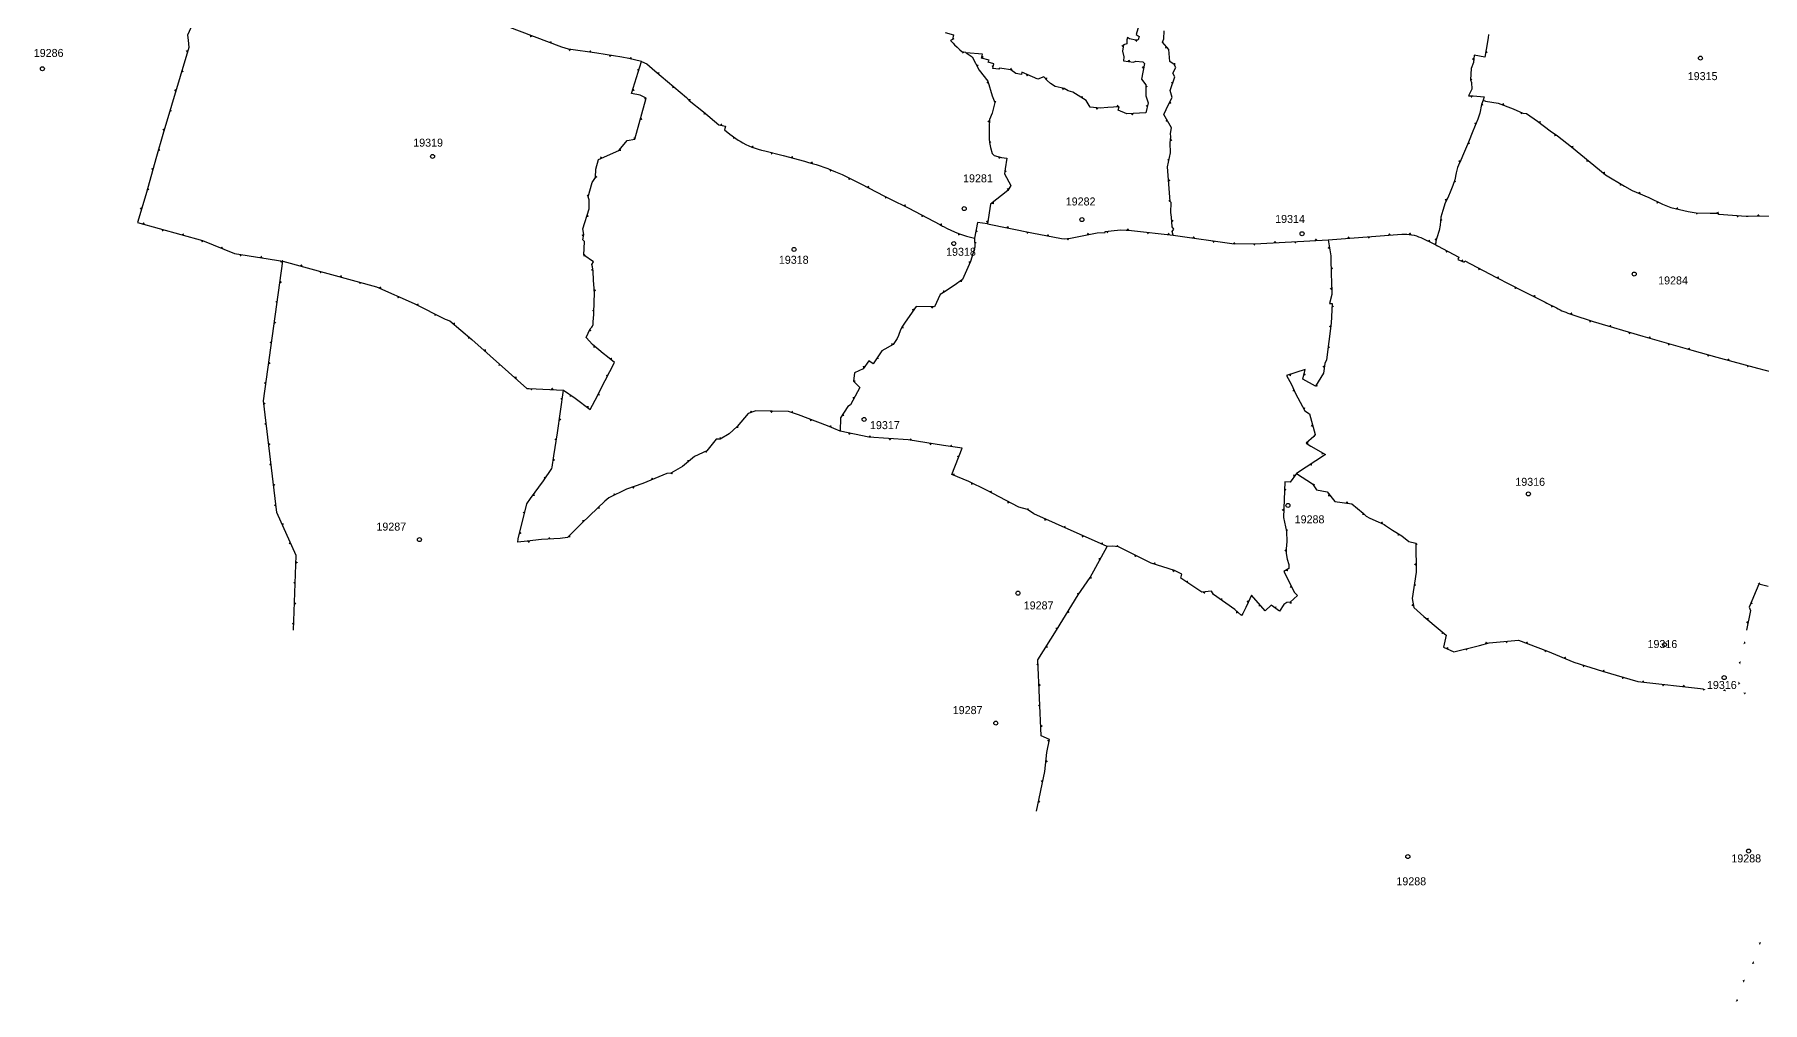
# Model space of a CAD drawing. Extents: x 176563 to 180221, y 250851 to 253450.
# Drawn here: x 176664 to 178824, y 250985 to 252195 of the extents above; entities that cross this region are included whole.
import ezdxf
from ezdxf.enums import TextEntityAlignment as Align

# ---------------------------------------------------------------- set-up
doc = ezdxf.new("R2010")
doc.units = 0
for name, color, linetype in [('1601', 240, 'Continuous'), ('1601_PLT', 240, 'Continuous'), ('A_POINTS', 252, 'Continuous')]:
    doc.layers.add(name, color=color, linetype=linetype)
doc.styles.add('HEBTXT', font='hebtxt.shx')

# ---------------------------------------------------------------- blocks, each defined once
blk = doc.blocks.new('1601')
at = {"layer": 'A_POINTS'}
blk.add_circle((0, 0), 0.25, dxfattribs=at)
at = {"style": 'HEBTXT'}
blk.add_attdef('LOT_NUM', text='', height=4, dxfattribs=at).set_placement((0, 1), align=Align.CENTER)
blk = doc.blocks.new('1601_PLT')
at = {"layer": '1601_PLT'}
blk.add_solid([(-1.6, 0.1), (1.8, 0.1), (0.1, 2.1)], dxfattribs=at)

msp = doc.modelspace()

# ---------------------------------------------------------------- linework, layer by layer
at = {"layer": '1601'}
for points in [[(176868.9, 252223.4), (176855.6, 252193.8), (176856.1, 252187.7), (176857.2, 252178.5), (176824.6, 252069.7), (176816.8, 252042.3), (176803.4, 251994.1), (176792.9, 251959.6), (176874.3, 251936.9), (176914.3, 251920.7), (176974.6, 251911.3), (177091.7, 251879.3), (177138.5, 251858.3), (177177.4, 251838.9), (177183.2, 251836.5), (177210.8, 251813.5), (177256.7, 251772.7), (177279.3, 251752.1), (177282.4, 251752.1), (177325.3, 251750.1), (177339.7, 251739.9), (177358.5, 251726), (177367.6, 251742.9), (177371.5, 251750.7), (177389.2, 251784.5), (177380.4, 251791.7), (177374.8, 251796), (177361.4, 251807.2), (177353.7, 251815.7), (177358.7, 251826.8), (177360.8, 251828.9), (177361.7, 251829.9), (177362.2, 251832), (177362.3, 251835.4), (177363.3, 251844.6), (177363.5, 251861.8), (177364, 251869.6), (177363.5, 251877.1), (177362.7, 251887.4), (177362.3, 251898.9), (177361.5, 251904.1), (177360.9, 251907.2), (177362.8, 251910.3), (177350.5, 251918.7), (177351.6, 251935.8), (177349.3, 251938.1), (177350.5, 251944.8), (177349.5, 251951.8), (177357.3, 251976.6), (177357.5, 251988), (177356.3, 251991.9), (177361.1, 252009.7), (177365.2, 252015.9), (177365.7, 252026.4), (177369, 252038.2), (177394.5, 252049.6), (177400.9, 252057.7), (177404.7, 252062.3), (177414.6, 252063.9), (177428.7, 252115), (177421.1, 252118.8), (177410.3, 252120.8), (177422.9, 252160.8), (177407.1, 252164.8), (177398.3, 252166.3), (177366.9, 252171.4), (177331.6, 252176.4), (177323, 252178.8), (177254.7, 252204.7)], [(178044.2, 252206), (178041, 252194.5), (178044.6, 252192.1), (178043.5, 252187.8), (178040.4, 252187.7), (178032.6, 252189.4), (178030, 252190.8), (178029.4, 252187.9), (178029.1, 252182.9), (178025.1, 252181.9), (178023.7, 252173.8), (178025.4, 252166.8), (178024.9, 252161.8), (178037.7, 252160.1), (178040.7, 252161.2), (178049.1, 252160.4), (178051.2, 252158.5), (178047.4, 252138.8), (178052.9, 252131.8), (178052.9, 252117.9), (178056.1, 252109.2), (178053.2, 252096.8), (178029.2, 252095.3), (178018.4, 252099.9), (178019.8, 252104.4), (178005.7, 252103.4), (177996.1, 252102.5), (177983.4, 252103.6), (177978.6, 252112.1), (177961.8, 252122.6), (177955.8, 252124.4), (177951.1, 252127.1), (177939.6, 252129.7), (177933.7, 252133.5), (177929.5, 252137), (177925.6, 252141.7), (177918.1, 252138.9), (177897.9, 252147.4), (177897.6, 252144.7), (177890.6, 252145.9), (177884.5, 252150.6), (177873.1, 252152.2), (177870, 252152.5), (177869.5, 252151.4), (177869.5, 252151.4), (177862, 252152.3), (177863.1, 252158), (177855.8, 252160.2), (177857.2, 252162.6), (177847.6, 252165.2), (177848.9, 252170.2), (177828.4, 252171.9)], [(177802.3, 252197.1), (177812.5, 252194.3), (177811.2, 252188.3), (177808.8, 252187), (177812.1, 252183.8), (177814, 252181.7), (177817.4, 252178.7), (177820.6, 252175.5), (177822.9, 252173.6), (177827.7, 252172.4), (177828.4, 252171.9), (177836.1, 252166.7), (177844.8, 252149.9), (177855.7, 252136.5), (177860.9, 252118), (177864.1, 252109.7), (177861, 252096.4), (177857.5, 252088.5), (177857.1, 252079.3), (177857.2, 252064.4), (177857.5, 252059.7), (177858.8, 252053.5), (177861, 252045.8), (177863.4, 252043.2), (177872.7, 252040.8), (177879.2, 252040.2), (177877.2, 252026.9), (177876.3, 252020.6), (177884.1, 252005.7), (177880.7, 251999.7), (177859, 251982.4), (177855.2, 251958.1), (177842.8, 251959.6), (177838.8, 251940.2)], [(177855.2, 251958.1), (177910.4, 251946.7), (177947.5, 251939.5), (177951.5, 251939.2), (177958.8, 251940), (177992.2, 251946.8), (178002.3, 251947.3), (178002.1, 251948.2), (178013.4, 251949.8), (178021.8, 251950.6), (178035.1, 251949.7), (178087.2, 251943.7), (178086.1, 251948.4), (178088.1, 251951.4), (178085.9, 251954.1), (178085, 251966.4), (178084.4, 251972.2), (178084.8, 251984.8), (178083.5, 251985.9), (178080.1, 252029.2), (178083.9, 252046.5), (178083.2, 252059), (178084.3, 252066.6), (178084, 252070.8), (178084.9, 252077.9), (178075.4, 252094.8), (178081.4, 252107), (178085.7, 252115.7), (178083.4, 252124.6), (178089.4, 252141.6), (178086.9, 252146.2), (178090.3, 252153.5), (178088.4, 252157), (178083.1, 252160.9), (178081.8, 252175.9), (178073.7, 252185.2), (178075.6, 252189.2), (178076.1, 252199.1)], [(178481.1, 252194.8), (178481, 252190.6), (178478.5, 252175.8), (178476.6, 252166.4), (178463.1, 252168.9), (178462.4, 252159.6), (178459.6, 252152.3), (178458.6, 252137.9), (178459.9, 252134.8), (178460.3, 252126.1), (178456.4, 252117.9), (178462, 252117.9), (178475.7, 252116.9), (178474.4, 252112.4), (178472.5, 252107.2), (178470.3, 252096.2), (178468, 252088.7), (178461.6, 252073.9), (178456.1, 252060), (178449.9, 252045.4), (178446.5, 252037.7), (178443.8, 252031.4), (178442.6, 252028.4), (178440.8, 252021.6), (178439, 252012.9), (178436.5, 252005.7), (178434.1, 251999.5), (178430.2, 251990.5), (178427.1, 251984.1), (178424, 251974.5), (178421.8, 251966.2), (178420.7, 251956.2), (178419.6, 251949.7), (178416.6, 251940.3), (178415.6, 251936.2), (178415.4, 251934.2), (178414.1, 251932.3)], [(178474.4, 252112.4), (178477.5, 252111.1), (178493.2, 252109), (178511.9, 252101.9), (178524.1, 252096.4), (178528.7, 252096), (178542.3, 252086.2), (178558.3, 252074.2), (178567.5, 252067.8), (178584.9, 252054), (178619.9, 252025.4), (178627.5, 252019.3), (178651.1, 252005.1), (178660.8, 251999.8), (178681.4, 251990.9), (178698.6, 251982.6), (178709, 251978.2), (178730.7, 251973.2), (178740.7, 251971.8), (178758.4, 251971.1), (178767.3, 251971.1), (178769, 251970.1), (178803.2, 251967.5), (178805.9, 251967.6), (178861.4, 251968)], [(178087.2, 251943.7), (178163.5, 251932.8), (178196.8, 251933.3), (178280.7, 251938.1), (178284.3, 251918.1), (178284.8, 251891.6), (178284.9, 251888.2), (178285.4, 251869.8), (178282.4, 251858.5), (178285.8, 251858.4), (178284.7, 251833.8), (178278.9, 251788), (178276.6, 251783.4), (178275.2, 251771.4), (178265.1, 251755.1), (178249.2, 251763.8), (178252, 251775.7), (178228.8, 251768.2), (178235.1, 251757.1), (178240.2, 251746), (178251.5, 251724.1), (178257.5, 251720.6), (178264.5, 251694.6), (178262.8, 251691.9), (178253.4, 251683.7), (178259.2, 251680.1), (178277.5, 251669.7), (178241.2, 251646), (178233.2, 251634.8), (178226.7, 251635.2), (178224.9, 251590.9), (178228.7, 251573.5), (178229.2, 251560.8), (178228.5, 251551.6), (178228.5, 251545.6), (178229.7, 251538.6), (178231.6, 251532.1), (178231.6, 251527), (178225.4, 251523.4), (178238.7, 251497.1), (178242.4, 251493.1), (178233.5, 251484.9), (178229.4, 251484.6), (178225.6, 251482), (178220.1, 251473.7), (178209.7, 251481.1), (178202.2, 251474.1), (178184.9, 251493.5), (178180.8, 251484.7), (178177.8, 251478.1), (178174.4, 251470.9), (178172.4, 251468.4), (178164.3, 251475.7), (178137.6, 251494.7), (178135.1, 251498.9), (178123.1, 251497.3), (178096.6, 251514.8), (178098.1, 251519.8), (178089, 251524.4), (178059.8, 251533.8), (178018.9, 251554), (178011.3, 251554.9), (178004.5, 251554.6)], [(176987.9, 251450), (176991.2, 251543.1), (176966.9, 251597.1), (176950.3, 251736.7), (176974.6, 251911.3)], [(177800, 251872.2), (177795.8, 251869.4), (177789.1, 251854.2), (177765.9, 251854.4), (177752.2, 251834.8), (177748.8, 251829.8), (177746.4, 251825.5), (177743.8, 251818.5), (177742.2, 251814.7), (177737.1, 251807.1), (177723.2, 251799.3), (177712.1, 251783), (177706.7, 251786.8), (177699.6, 251776.5), (177689, 251771.6), (177687.5, 251761.3), (177695.6, 251753.2), (177684, 251731.5), (177680.4, 251729.4), (177671.4, 251715.3), (177670.9, 251698.7)], [(177800, 251681), (177755.9, 251688), (177707, 251691.3), (177670.9, 251698.7), (177655.2, 251705.6), (177619.1, 251719.1), (177606.4, 251723.3), (177565.5, 251724.2), (177556.2, 251720.9), (177542.2, 251704.5), (177532.3, 251695.2), (177521.1, 251688.7), (177515.9, 251688.8), (177504.3, 251674.3), (177488.9, 251667.2), (177473.9, 251654.4), (177459.5, 251646.4), (177454.6, 251646), (177424.5, 251633.4), (177404.2, 251626.1), (177381.8, 251615.2), (177376.8, 251611.1), (177348.8, 251584.3), (177330.4, 251566), (177321, 251564.7), (177297.6, 251563.1), (177279.8, 251561.1), (177268.3, 251560.1), (177268.6, 251564.2), (177279.6, 251607.7), (177284.1, 251614.5), (177300.3, 251636.6), (177310.6, 251652), (177311.3, 251653.8), (177313, 251668.1), (177317.8, 251696.7), (177325.3, 251750.1)], [(177941.2, 251450), (177968.5, 251494.2), (177983.4, 251515.6), (178004.5, 251554.6), (177940.1, 251583.1), (177913, 251595.3), (177905, 251600.6), (177894.4, 251603.6), (177853.8, 251625), (177832, 251635.7), (177810.7, 251644.5), (177823.4, 251677.3), (177800, 251681)], [(178241.2, 251646), (178261.3, 251632.7), (178266.1, 251625.5), (178279.4, 251622.7), (178289.2, 251610.9), (178310.3, 251607.9), (178324.4, 251596.4), (178328.3, 251592.3), (178333, 251590), (178343.5, 251585.4), (178351, 251582.2), (178352.7, 251581), (178361.1, 251575.1), (178373.1, 251567.7), (178381.5, 251560.8), (178390.3, 251558.9), (178390.8, 251522.6), (178385.9, 251489.6), (178387.7, 251478.2), (178400.5, 251467.2), (178420.8, 251450)], [(178830.9, 251504.6), (178819.1, 251507.3), (178806.9, 251478.5), (178808.5, 251474.6), (178803.5, 251450)], [(177916.3, 251223.6), (177926.6, 251273.4), (177929.3, 251296.9), (177932.5, 251313.2), (177922.2, 251317.7), (177918.2, 251412.9), (177941.2, 251450)], [(178420.8, 251450), (178428.4, 251443.5), (178424.9, 251428.9), (178437.8, 251422.7), (178469.8, 251430.9), (178482.1, 251434.2), (178518.7, 251437.3), (178555, 251423.8), (178587.8, 251409.8), (178623.6, 251398.6), (178667.8, 251385.6), (178750, 251376.6)]]:
    msp.add_lwpolyline(points, dxfattribs=at)
for points in [[(177422.9, 252160.8), (177429.6, 252157.8), (177439.3, 252149.3), (177478.8, 252115.9), (177482.2, 252112.3), (177500.2, 252097.9), (177519.4, 252081.6), (177527.6, 252080.1), (177526.6, 252075.6), (177533.3, 252070.1), (177543.6, 252062.7), (177545.9, 252061.1, 0.090557), (177576.8, 252049.2), (177599.7, 252043.4), (177626.3, 252036.1, -0.040104), (177665.1, 252023.1), (177673.5, 252019.5), (177696.8, 252008), (177726.5, 251992.6), (177733, 251989.4), (177756.9, 251977.5), (177795.7, 251957.1, 0.00939), (177800, 251954.6)], [(177800, 251954.6, 0.079127), (177838.8, 251940.2), (177839.2, 251928.7), (177834.1, 251911), (177823.9, 251888.4), (177813.3, 251881), (177800, 251872.2)], [(178280.7, 251938.1), (178373.1, 251945, -0.127815), (178396.7, 251940.7), (178415.5, 251931.6), (178417.3, 251930.6), (178444.1, 251916.1), (178442.7, 251913.2), (178451, 251910.1), (178451.5, 251911.7), (178490.3, 251891.3), (178508.4, 251882.1), (178523.6, 251874.2), (178551.9, 251860.2), (178554.3, 251858.9), (178566, 251852.8, 0.04698), (178585.3, 251844.7), (178611.9, 251835.7), (178674, 251817.5), (178735.4, 251799.8), (178766.5, 251791.1), (178817.4, 251777.7), (178836.4, 251772.6)]]:
    msp.add_lwpolyline(points, format="xyb", dxfattribs=at)

# ---------------------------------------------------------------- block references
ref = msp.add_blockref('1601', (176674.1, 252151.8, 3), dxfattribs=dict(at, xscale=10, yscale=10, zscale=10))
ref.add_attrib('LOT_NUM', '19286', dxfattribs={"layer": '0', "height": 10, "style": 'HEBTXT'}).set_placement((176681.9, 252166.6, 3), align=Align.CENTER)
ref = msp.add_blockref('1601', (178746.1, 252165.1), dxfattribs=dict(at, xscale=10, yscale=10, zscale=10))
ref.add_attrib('LOT_NUM', '19315', dxfattribs={"layer": '0', "height": 10, "style": 'HEBTXT'}).set_placement((178748.8, 252137.6), align=Align.CENTER)
ref = msp.add_blockref('1601', (177161.6, 252042.2), dxfattribs=dict(at, xscale=10, yscale=10, zscale=10))
ref.add_attrib('LOT_NUM', '19319', dxfattribs={"layer": '0', "height": 10, "style": 'HEBTXT'}).set_placement((177156.1, 252054.4), align=Align.CENTER)
ref = msp.add_blockref('1601', (177826, 251977), dxfattribs=dict(at, xscale=10, yscale=10, zscale=10))
ref.add_attrib('LOT_NUM', '19281', dxfattribs={"layer": '0', "height": 10, "style": 'HEBTXT'}).set_placement((177843.2, 252009.8), align=Align.CENTER)
ref = msp.add_blockref('1601', (177973.1, 251963.2), dxfattribs=dict(at, xscale=10, yscale=10, zscale=10))
ref.add_attrib('LOT_NUM', '19282', dxfattribs={"layer": '0', "height": 10, "style": 'HEBTXT'}).set_placement((177971.5, 251980.9), align=Align.CENTER)
ref = msp.add_blockref('1601', (178248.2, 251945.6), dxfattribs=dict(at, xscale=10, yscale=10, zscale=10))
ref.add_attrib('LOT_NUM', '19314', dxfattribs={"layer": '0', "height": 10, "style": 'HEBTXT'}).set_placement((178233.2, 251959), align=Align.CENTER)
ref = msp.add_blockref('1601', (177613.4, 251925.9), dxfattribs=dict(at, xscale=10, yscale=10, zscale=10))
ref.add_attrib('LOT_NUM', '19318', dxfattribs={"layer": '0', "height": 10, "style": 'HEBTXT'}).set_placement((177613, 251908), align=Align.CENTER)
ref = msp.add_blockref('1601', (177813, 251933.3), dxfattribs=dict(at, xscale=10, yscale=10, zscale=10))
ref.add_attrib('LOT_NUM', '19318', dxfattribs={"layer": '0', "height": 10, "style": 'HEBTXT'}).set_placement((177822, 251918), align=Align.CENTER)
ref = msp.add_blockref('1601', (178663.3, 251895.2), dxfattribs=dict(at, xscale=10, yscale=10, zscale=10))
ref.add_attrib('LOT_NUM', '19284', dxfattribs={"layer": '0', "height": 10, "style": 'HEBTXT'}).set_placement((178711.8, 251882.2), align=Align.CENTER)
ref = msp.add_blockref('1601', (177701, 251713.4), dxfattribs=dict(at, xscale=10, yscale=10, zscale=10))
ref.add_attrib('LOT_NUM', '19317', dxfattribs={"layer": '0', "height": 10, "style": 'HEBTXT'}).set_placement((177726.9, 251701.3), align=Align.CENTER)
ref = msp.add_blockref('1601', (178531, 251620.3), dxfattribs=dict(at, xscale=10, yscale=10, zscale=10))
ref.add_attrib('LOT_NUM', '19316', dxfattribs={"layer": '0', "height": 10, "style": 'HEBTXT'}).set_placement((178533.3, 251630.4), align=Align.CENTER)
ref = msp.add_blockref('1601', (178230.6, 251605.9), dxfattribs=dict(at, xscale=10, yscale=10, zscale=10))
ref.add_attrib('LOT_NUM', '19288', dxfattribs={"layer": '0', "height": 10, "style": 'HEBTXT'}).set_placement((178257.6, 251583.5), align=Align.CENTER)
ref = msp.add_blockref('1601', (177145.3, 251563.1), dxfattribs=dict(at, xscale=10, yscale=10, zscale=10))
ref.add_attrib('LOT_NUM', '19287', dxfattribs={"layer": '0', "height": 10, "style": 'HEBTXT'}).set_placement((177110.1, 251574.4), align=Align.CENTER)
ref = msp.add_blockref('1601', (177893.2, 251496.2), dxfattribs=dict(at, xscale=10, yscale=10, zscale=10))
ref.add_attrib('LOT_NUM', '19287', dxfattribs={"layer": '0', "height": 10, "style": 'HEBTXT'}).set_placement((177919, 251475.9), align=Align.CENTER)
ref = msp.add_blockref('1601', (178701.2, 251431.7), dxfattribs=dict(at, xscale=10, yscale=10, zscale=10))
ref.add_attrib('LOT_NUM', '19316', dxfattribs={"layer": '0', "height": 10, "style": 'HEBTXT'}).set_placement((178698.5, 251427.6), align=Align.CENTER)
ref = msp.add_blockref('1601', (178775.7, 251390.6), dxfattribs=dict(at, xscale=10, yscale=10, zscale=10))
ref.add_attrib('LOT_NUM', '19316', dxfattribs={"layer": '0', "height": 10, "style": 'HEBTXT'}).set_placement((178772.8, 251376.4), align=Align.CENTER)
ref = msp.add_blockref('1601', (177865.5, 251333.7), dxfattribs=dict(at, xscale=10, yscale=10, zscale=10))
ref.add_attrib('LOT_NUM', '19287', dxfattribs={"layer": '0', "height": 10, "style": 'HEBTXT'}).set_placement((177830.3, 251345), align=Align.CENTER)
ref = msp.add_blockref('1601', (178380.4, 251166.9), dxfattribs=dict(at, xscale=10, yscale=10, zscale=10))
ref.add_attrib('LOT_NUM', '19288', dxfattribs={"layer": '0', "height": 10, "style": 'HEBTXT'}).set_placement((178384.7, 251131), align=Align.CENTER)
ref = msp.add_blockref('1601', (178806.2, 251173.8), dxfattribs=dict(at, xscale=10, yscale=10, zscale=10))
ref.add_attrib('LOT_NUM', '19288', dxfattribs={"layer": '0', "height": 10, "style": 'HEBTXT'}).set_placement((178803.3, 251159.6), align=Align.CENTER)
at = {"layer": '1601_PLT'}
for p, xscale, yscale, zscale, rotation in [((177284.9, 252193.2), 1.2, 1.2, 1.2, 159.2467344836988), ((177308.9, 252184.1), 1.2, 1.2, 1.2, 339.2467344836987), ((177811.5, 252189.6), 1.2, 1.2, 1.2, 257.8151378119721), ((178024.8, 252180.1), 1.2, 1.2, 1.2, 79.93872454808715), ((178041.2, 252187.7), 1.2, 1.2, 1.2, 181.8976099742418), ((178079, 252179.1), 1.2, 1.2, 1.2, 131.1435999303453), ((176855.6, 252173.4), 1.2, 1.2, 1.2, 73.32571140885018), ((177333.2, 252176.2), 1.2, 1.2, 1.2, 171.8973143924697), ((177358.5, 252172.6), 1.2, 1.2, 1.2, 351.8973143924698), ((177383.8, 252168.7), 1.2, 1.2, 1.2, 170.7721854234499), ((177409, 252164.3), 1.2, 1.2, 1.2, 345.8806585413308), ((177824.9, 252173.1), 1.2, 1.2, 1.2, 166.5827951617255), ((177841.8, 252155.6), 1.2, 1.2, 1.2, 297.199402806147), ((177848.1, 252167), 1.2, 1.2, 1.2, 254.9407547734687), ((177862.5, 252154.7), 1.2, 1.2, 1.2, 79.02494363350809), ((178031.8, 252160.9), 1.2, 1.2, 1.2, 352.6028240170256), ((178088.2, 252157.2), 1.2, 1.2, 1.2, 323.7475275228021), ((178462.7, 252163.7), 1.2, 1.2, 1.2, 86.12421469902691), ((178477.9, 252172.9), 1.2, 1.2, 1.2, 258.5397901187912), ((176848.3, 252148.9), 1.2, 1.2, 1.2, 253.3257114088502), ((177419.5, 252150.1), 1.2, 1.2, 1.2, 72.50252027584418), ((177443.4, 252145.8), 1.2, 1.2, 1.2, 319.8083352681857), ((177856.2, 252134.7), 1.2, 1.2, 1.2, 105.6486503581101), ((177884.3, 252150.6), 1.2, 1.2, 1.2, 352.0909924251708), ((177905.2, 252144.4), 1.2, 1.2, 1.2, 157.0849886403906), ((177927.9, 252139), 1.2, 1.2, 1.2, 309.5697182540527), ((178050.2, 252153.3), 1.2, 1.2, 1.2, 79.05047200402191), ((178086.7, 252133.9), 1.2, 1.2, 1.2, 70.79761723663573), ((178458.6, 252138.6), 1.2, 1.2, 1.2, 265.6754101041153), ((176840.9, 252124.4), 1.2, 1.2, 1.2, 73.32571140885018), ((177411.9, 252125.6), 1.2, 1.2, 1.2, 252.5025202758441), ((177428.4, 252113.9), 1.2, 1.2, 1.2, 74.58632510867753), ((177463, 252129.3), 1.2, 1.2, 1.2, 139.8083352681859), ((177482.2, 252112.4), 1.2, 1.2, 1.2, 313.9323566889213), ((177949.9, 252127.4), 1.2, 1.2, 1.2, 167.2444128326917), ((177972.6, 252115.9), 1.2, 1.2, 1.2, 327.9901982617267), ((178052.9, 252129.9), 1.2, 1.2, 1.2, 269.8847472825473), ((178460.1, 252117.9), 1.2, 1.2, 1.2, 180.3217017530489), ((176833.6, 252099.8), 1.2, 1.2, 1.2, 253.3257114088502), ((177502.1, 252096.3), 1.2, 1.2, 1.2, 139.547221571909), ((177863.9, 252110.3), 1.2, 1.2, 1.2, 291.2242595734762), ((177992.1, 252102.9), 1.2, 1.2, 1.2, 175.0837668353861), ((178017.6, 252104.3), 1.2, 1.2, 1.2, 4.239832498631504), ((178036.1, 252095.7), 1.2, 1.2, 1.2, 183.562831575975), ((178055.2, 252105), 1.2, 1.2, 1.2, 76.66271492471614), ((178082.8, 252109.8), 1.2, 1.2, 1.2, 243.4576157336107), ((178472.6, 252107.4), 1.2, 1.2, 1.2, 250.1674215407996), ((178499.2, 252106.7), 1.2, 1.2, 1.2, 339.2459135750704), ((178522.9, 252097), 1.2, 1.2, 1.2, 156.0280664100586), ((176826.3, 252075.3), 1.2, 1.2, 1.2, 73.32571140885018), ((177421.6, 252089.3), 1.2, 1.2, 1.2, 254.5863251086774), ((177522.2, 252081), 1.2, 1.2, 1.2, 349.9124049991283), ((177857.4, 252085.8), 1.2, 1.2, 1.2, 87.3309438520343), ((178079.8, 252087.1), 1.199999999999999, 1.199999999999999, 1.199999999999999, 119.2921016680708), ((178465.5, 252082.9), 1.2, 1.2, 1.2, 66.60058974160812), ((178544.6, 252084.5), 1.2, 1.2, 1.2, 323.3481042555111), ((178565.2, 252069.4), 1.2, 1.2, 1.2, 144.7488154377233), ((176819.2, 252050.7), 1.2, 1.2, 1.2, 254.0718304831265), ((177395.4, 252050.7), 1.2, 1.2, 1.2, 231.7584656190071), ((177414.8, 252064.6), 1.2, 1.2, 1.2, 74.58632510867753), ((177538.9, 252066.1), 1.2, 1.2, 1.2, 144.1741811731453), ((177561.2, 252053.6), 1.2, 1.2, 1.2, 339.0000931613333), ((177857.4, 252060.2), 1.2, 1.2, 1.2, 272.5900721904781), ((178083.8, 252062.9), 1.2, 1.2, 1.2, 261.47154243102), ((178455.8, 252059.2), 1.2, 1.2, 1.2, 246.8176493127541), ((178585.4, 252053.6), 1.2, 1.2, 1.2, 320.7329065426321), ((176812.3, 252026.1), 1.2, 1.2, 1.2, 74.529316443031), ((177372.4, 252039.8), 1.2, 1.2, 1.2, 24.05748679530606), ((177585.8, 252046.9), 1.200000000000001, 1.200000000000001, 1.200000000000001, 165.8500361005502), ((177610.6, 252040.4), 1.2, 1.2, 1.2, 344.5748361303039), ((177635.3, 252033.7), 1.200000000000001, 1.200000000000001, 1.200000000000001, 344.0455661866774), ((177870.3, 252041.4), 1.2, 1.2, 1.2, 165.4921131164836), ((178082, 252037.6), 1.2, 1.2, 1.2, 77.51646128454884), ((178445.7, 252035.7), 1.2, 1.2, 1.2, 66.75555059654268), ((178605.2, 252037.4), 1.2, 1.2, 1.2, 140.7329065426321), ((177365.3, 252016.8), 1.2, 1.2, 1.2, 267.2594423307484), ((177659.5, 252025.4), 1.2, 1.2, 1.2, 158.3062638613737), ((177682.9, 252014.9), 1.2, 1.2, 1.2, 153.7203204325059), ((177705.7, 252003.4), 1.2, 1.2, 1.2, 332.5679341492302), ((177876.8, 252023.8), 1.2, 1.2, 1.2, 262.1687581478676), ((178081.4, 252012.3), 1.2, 1.2, 1.2, 274.4280994239212), ((178438.4, 252011.3), 1.2, 1.2, 1.2, 250.8852199894231), ((178625.1, 252021.2), 1.2, 1.2, 1.2, 320.9836154007074), ((178646.8, 252007.7), 1.2, 1.2, 1.2, 149.0105403638173), ((176805.4, 252001.4), 1.2, 1.2, 1.2, 254.529316443031), ((177356.6, 251993.1), 1.2, 1.2, 1.2, 74.64808645469776), ((177728.5, 251991.7), 1.2, 1.2, 1.2, 153.6232521797576), ((177861.7, 251984.5), 1.2, 1.2, 1.2, 218.6598468666028), ((177881.3, 252000.8), 1.2, 1.2, 1.2, 59.93346758617712), ((178083.4, 251986.7), 1.2, 1.2, 1.2, 94.4280994239213), ((178428.7, 251987.6), 1.2, 1.2, 1.2, 64.1883638422654), ((178669.5, 251996), 1.2, 1.2, 1.2, 336.6019793304247), ((178692.8, 251985.4), 1.2, 1.2, 1.2, 154.2174741191456), ((176798.1, 251976.8), 1.2, 1.2, 1.2, 72.98565532817217), ((177354.7, 251968.1), 1.2, 1.2, 1.2, 252.5089227659938), ((177751.4, 251980.2), 1.2, 1.2, 1.2, 333.4186751058044), ((177774.1, 251968.4), 1.2, 1.2, 1.2, 152.3536023902868), ((177855.5, 251960.5), 1.2, 1.2, 1.2, 80.98422958336448), ((178085.3, 251961.8), 1.2, 1.2, 1.2, 274.3151396132621), ((178421.4, 251963.1), 1.2, 1.2, 1.2, 263.5774945624433), ((178716.7, 251976.4), 1.2, 1.2, 1.2, 346.9243856193927), ((178741.8, 251971.8), 1.2, 1.2, 1.2, 177.6983898467441), ((178767.4, 251971), 1.2, 1.2, 1.2, 331.5133536410767), ((178792.7, 251968.3), 1.2, 1.2, 1.2, 175.5737077471804), ((178818.2, 251967.7), 1.2, 1.2, 1.2, 0.38786127834141), ((176800.2, 251957.6), 1.2, 1.2, 1.2, 344.4086054459221), ((176824.9, 251950.7), 1.2, 1.2, 1.2, 164.408605445922), ((176849.5, 251943.8), 1.2, 1.2, 1.2, 344.4086054459221), ((177350.2, 251943.4), 1.2, 1.2, 1.2, 80.37224127812806), ((177796.7, 251956.5), 1.2, 1.2, 1.2, 328.9372922780361), ((177819.8, 251945.5), 1.2, 1.2, 1.2, 160.091669998136), ((177840.6, 251949), 1.2, 1.2, 1.2, 258.14110501629), ((177880.2, 251953), 1.2, 1.2, 1.2, 348.3186575814437), ((177905.3, 251947.8), 1.2, 1.2, 1.2, 168.3186575814437), ((177930.4, 251942.8), 1.2, 1.2, 1.2, 349.0428199542079), ((177980.8, 251944.5), 1.2, 1.2, 1.2, 11.63669794727008), ((178005, 251948.6), 1.2, 1.2, 1.2, 188.0822564195029), ((178030.4, 251950), 1.2, 1.2, 1.2, 355.8570598366804), ((178055.9, 251947.3), 1.2, 1.2, 1.2, 173.4635392307642), ((178081.3, 251944.4), 1.2, 1.2, 1.2, 353.4635392307642), ((178112.6, 251940.1), 1.2, 1.2, 1.2, 351.8281629072354), ((178306.3, 251940), 1.2, 1.2, 1.2, 4.283441149998072), ((178331.8, 251941.9), 1.2, 1.2, 1.2, 184.283441149998), ((178357.3, 251943.8), 1.2, 1.2, 1.2, 4.283441149998072), ((178382.9, 251944.7), 1.2, 1.2, 1.2, 352.5430259405064), ((178416.1, 251938.2), 1.2, 1.2, 1.2, 76.32407397408072), ((176874.2, 251937), 1.2, 1.2, 1.2, 164.408605445922), ((176897.9, 251927.3), 1.2, 1.2, 1.2, 337.8975580644409), ((176922.1, 251919.5), 1.2, 1.2, 1.2, 171.2141520309474), ((177350.5, 251918.9), 1.2, 1.2, 1.2, 266.2195575976944), ((177839, 251934.3), 1.2, 1.2, 1.2, 271.9529423683815), ((177955.7, 251939.6), 1.2, 1.2, 1.2, 185.7275544362243), ((178137.9, 251936.4), 1.2, 1.2, 1.2, 171.8281629072354), ((178163.3, 251932.8), 1.2, 1.2, 1.2, 351.8281629072354), ((178188.8, 251933.2), 1.2, 1.2, 1.2, 180.9638903851043), ((178214.4, 251934.3), 1.2, 1.2, 1.2, 3.24744756972412), ((178240, 251935.8), 1.2, 1.2, 1.2, 183.247447569724), ((178265.5, 251937.2), 1.2, 1.2, 1.2, 3.24744756972412), ((178282.6, 251927.9), 1.2, 1.2, 1.2, 100.2270187698126), ((178406.7, 251935.9), 1.2, 1.2, 1.2, 334.1553996541406), ((178429.4, 251924), 1.2, 1.2, 1.2, 151.6729346437233), ((176947.4, 251915.5), 1.199999999999999, 1.199999999999999, 1.199999999999999, 351.2141520309473), ((176972.7, 251911.6), 1.2, 1.2, 1.2, 171.2141520309474), ((176974.6, 251910.8), 1.2, 1.2, 1.2, 82.0620397558375), ((176997.4, 251905.1), 1.2, 1.2, 1.2, 344.7163394840946), ((177022.1, 251898.4), 1.2, 1.2, 1.2, 164.7163394840947), ((177362.1, 251900.4), 1.2, 1.2, 1.2, 98.05881075131519), ((177833.5, 251909.6), 1.2, 1.2, 1.2, 65.6414764875617), ((178284.6, 251902.4), 1.2, 1.2, 1.2, 271.0949810820346), ((178448.1, 251911.2), 1.2, 1.2, 1.2, 339.2983131081432), ((178469.9, 251902), 1.2, 1.2, 1.2, 152.2640071341584), ((176971, 251885.4), 1.199999999999999, 1.199999999999999, 1.199999999999999, 262.0620397558374), ((177046.8, 251891.6), 1.2, 1.2, 1.2, 344.7163394840946), ((177071.5, 251884.9), 1.2, 1.2, 1.2, 164.7163394840947), ((177096, 251877.4), 1.2, 1.2, 1.2, 335.7639823274177), ((177363.6, 251874.9), 1.2, 1.2, 1.2, 274.1904752616973), ((177800.8, 251872.7), 1.2, 1.2, 1.2, 33.3198242058864), ((177800.8, 251872.7), 1.2, 1.2, 1.2, 33.3198242058864), ((177822, 251887.1), 1.2, 1.2, 1.2, 215.1643493118525), ((178285.2, 251876.8), 1.2, 1.2, 1.2, 91.79009814800186), ((178492.6, 251890.2), 1.2, 1.2, 1.2, 333.0093370627088), ((178515.4, 251878.5), 1.2, 1.2, 1.2, 152.589766235422), ((176967.5, 251860.1), 1.2, 1.2, 1.2, 82.0620397558375), ((177119.3, 251866.9), 1.2, 1.2, 1.2, 155.7639823274178), ((177142.6, 251856.3), 1.2, 1.2, 1.2, 333.5838333727703), ((177786.1, 251854.3), 1.2, 1.2, 1.2, 179.4751224982553), ((178285.7, 251854.9), 1.2, 1.2, 1.2, 267.5076059337235), ((178538.2, 251867), 1.2, 1.2, 1.2, 333.5750163997843), ((178561.1, 251855.4), 1.2, 1.2, 1.2, 152.4536875752657), ((176963.9, 251834.7), 1.199999999999999, 1.199999999999999, 1.199999999999999, 262.0620397558374), ((177165.5, 251844.9), 1.2, 1.2, 1.2, 153.5838333727704), ((177187.8, 251832.6), 1.2, 1.2, 1.2, 320.1701935366094), ((177363.4, 251849.3), 1.2, 1.2, 1.2, 89.29860592480647), ((177762.8, 251850), 1.2, 1.2, 1.2, 55.2318958509736), ((178584.4, 251845), 1.2, 1.2, 1.2, 342.1795845431788), ((178608.7, 251836.8), 1.2, 1.2, 1.2, 161.2014492685939), ((178633.2, 251829.4), 1.2, 1.2, 1.2, 343.6853133693229), ((176960.4, 251809.4), 1.2, 1.2, 1.2, 82.0620397558375), ((177207.5, 251816.2), 1.2, 1.2, 1.2, 140.1701935366094), ((177358, 251825.2), 1.2, 1.2, 1.2, 245.7149692147474), ((177748.4, 251828.9), 1.199999999999999, 1.199999999999999, 1.199999999999999, 240.7828079761822), ((178284.2, 251829.4), 1.2, 1.2, 1.2, 82.6847605793127), ((178657.8, 251822.2), 1.2, 1.2, 1.2, 163.6853133693229), ((178682.3, 251815.1), 1.2, 1.2, 1.2, 343.9329492909708), ((177226.7, 251799.3), 1.2, 1.2, 1.2, 318.3881806953879), ((177364.2, 251804.8), 1.2, 1.2, 1.2, 140.1518027909575), ((177384.1, 251788.7), 1.2, 1.2, 1.2, 320.685940451032), ((177717.2, 251790.6), 1.2, 1.2, 1.2, 235.6381154209445), ((177736.3, 251806.6), 1.2, 1.2, 1.2, 29.35927879595426), ((178280.9, 251804), 1.2, 1.2, 1.2, 262.6847605793127), ((178706.9, 251808), 1.2, 1.2, 1.2, 163.932949290971), ((178731.5, 251800.9), 1.2, 1.2, 1.2, 343.9329492909708), ((178756.2, 251794), 1.2, 1.2, 1.2, 164.3874777583592), ((178780.9, 251787.3), 1.2, 1.2, 1.2, 345.2627033735752), ((176956.9, 251784), 1.199999999999999, 1.199999999999999, 1.199999999999999, 262.0620397558374), ((177245.8, 251782.3), 1.2, 1.2, 1.2, 138.3881806953878), ((177264.9, 251765.2), 1.2, 1.2, 1.2, 317.7186310608555), ((177380.4, 251767.7), 1.2, 1.2, 1.2, 62.33490249624604), ((177701.1, 251778.6), 1.2, 1.2, 1.2, 55.48013756884463), ((178233.3, 251769.7), 1.2, 1.2, 1.2, 197.9772525976927), ((178250.6, 251769.9), 1.2, 1.2, 1.2, 257.0956812074692), ((178276.1, 251779.1), 1.2, 1.2, 1.2, 83.36608689537316), ((178805.7, 251780.8), 1.2, 1.2, 1.2, 165.2627033735752), ((176953.3, 251758.7), 1.2, 1.2, 1.2, 82.0620397558375), ((177285.4, 251752), 1.2, 1.2, 1.2, 177.393152605572), ((177311, 251750.8), 1.2, 1.2, 1.2, 357.3931526055718), ((177368.6, 251745), 1.2, 1.2, 1.2, 243.2696747899705), ((177688.2, 251760.6), 1.2, 1.2, 1.2, 314.9411696413463), ((178238.5, 251749.8), 1.2, 1.2, 1.2, 114.5894561874414), ((178265.8, 251756.2), 1.2, 1.2, 1.2, 237.9721881238863), ((176950.7, 251733.3), 1.2, 1.2, 1.2, 276.7826304841566), ((177323.7, 251738.9), 1.2, 1.2, 1.2, 82.01165329876449), ((177334.5, 251743.6), 1.2, 1.2, 1.2, 144.5896432003968), ((177355.2, 251728.5), 1.2, 1.2, 1.2, 323.6707487627869), ((177559.9, 251722.2), 1.2, 1.2, 1.2, 19.35136345917619), ((177610.6, 251721.9), 1.2, 1.2, 1.2, 341.5871672628319), ((177688.5, 251739.9), 1.2, 1.2, 1.2, 62.04110696084479), ((178250.1, 251727), 1.2, 1.2, 1.2, 297.3986055906479), ((176953.7, 251707.9), 1.2, 1.2, 1.2, 96.7826304841566), ((177320.2, 251713.6), 1.2, 1.2, 1.2, 262.0116532987645), ((177542.1, 251704.5), 1.2, 1.2, 1.2, 223.4616944025293), ((177585.2, 251723.8), 1.200000000000001, 1.200000000000001, 1.200000000000001, 178.7440705151401), ((177634.7, 251713.3), 1.2, 1.2, 1.2, 159.5618604317398), ((177658.6, 251704.1), 1.2, 1.2, 1.2, 336.3596146938353), ((177674, 251719.3), 1.2, 1.2, 1.2, 237.3532003992948), ((178261.5, 251705.6), 1.2, 1.2, 1.2, 105.1933974047475), ((176956.7, 251682.4), 1.2, 1.2, 1.2, 276.7826304841566), ((177316.4, 251688.2), 1.2, 1.2, 1.2, 80.47712010487325), ((177521.8, 251689.1), 1.2, 1.2, 1.2, 30.12994068975387), ((177682.8, 251696.3), 1.2, 1.2, 1.2, 168.3821964374661), ((177707.9, 251691.3), 1.2, 1.2, 1.2, 356.1047593718621), ((177733.4, 251689.5), 1.2, 1.2, 1.2, 176.104759371862), ((177758.9, 251687.5), 1.2, 1.2, 1.2, 351.0283423720595), ((177784.2, 251683.5), 1.2, 1.2, 1.2, 171.0283423720595), ((177809.5, 251679.5), 1.2, 1.2, 1.2, 351.0283423720595), ((178254.6, 251684.7), 1.2, 1.2, 1.2, 220.6675233515107), ((177312.4, 251663), 1.2, 1.2, 1.2, 263.2100684800581), ((177481.5, 251660.9), 1.2, 1.2, 1.2, 40.4218857732158), ((177503.3, 251673.9), 1.2, 1.2, 1.2, 204.9673623068775), ((177819.2, 251666.6), 1.2, 1.2, 1.2, 68.86778911315751), ((178274.2, 251671.6), 1.2, 1.2, 1.2, 150.2854239472027), ((176959.8, 251657), 1.2, 1.2, 1.2, 96.7826304841566), ((177302.6, 251640), 1.2, 1.2, 1.2, 56.10047600541971), ((177436.3, 251638.4), 1.2, 1.2, 1.2, 22.61345142204656), ((177460.3, 251646.9), 1.2, 1.2, 1.2, 208.8357636213807), ((177812.5, 251643.8), 1.2, 1.2, 1.2, 337.4240415427019), ((178238.9, 251642.7), 1.2, 1.2, 1.2, 54.1653190365093), ((178259.3, 251657.8), 1.2, 1.2, 1.2, 213.2060917156614), ((176962.8, 251631.6), 1.2, 1.2, 1.2, 276.7826304841566), ((177287.6, 251619.3), 1.2, 1.2, 1.2, 233.6658687631191), ((177389.1, 251618.8), 1.2, 1.2, 1.2, 25.93686150535263), ((177412.5, 251629.1), 1.2, 1.2, 1.2, 199.8819338732137), ((177836.1, 251633.7), 1.2, 1.2, 1.2, 153.8618558643361), ((177859, 251622.3), 1.2, 1.2, 1.2, 332.2165853040738), ((178226.4, 251625.8), 1.2, 1.2, 1.2, 267.6933993482561), ((178262.1, 251631.4), 1.2, 1.2, 1.2, 303.7139881385469), ((178282.5, 251618.9), 1.2, 1.2, 1.2, 129.7418234414274), ((176965.8, 251606.2), 1.2, 1.2, 1.2, 96.7826304841566), ((177276.7, 251596.5), 1.2, 1.2, 1.2, 75.92499314077155), ((177368.8, 251603.5), 1.2, 1.2, 1.2, 223.9044473011015), ((177881.6, 251610.3), 1.2, 1.2, 1.2, 152.2165853040739), ((177905.1, 251600.5), 1.2, 1.2, 1.2, 326.1285515981909), ((178225.3, 251600.2), 1.2, 1.2, 1.2, 87.69339934825597), ((178304.2, 251608.8), 1.2, 1.2, 1.2, 352.0446639956221), ((178325.3, 251595.5), 1.2, 1.2, 1.2, 133.2201214797721), ((176973.6, 251582.1), 1.2, 1.2, 1.2, 294.2492675766185), ((177270.5, 251571.7), 1.2, 1.2, 1.2, 255.9249931407715), ((177350.4, 251585.8), 1.2, 1.2, 1.2, 43.90444730110153), ((177927.7, 251588.7), 1.2, 1.2, 1.2, 155.9226629733142), ((177951.1, 251578.3), 1.2, 1.2, 1.2, 336.1351079387426), ((178228.4, 251574.9), 1.2, 1.2, 1.2, 282.0431192034723), ((178347.6, 251583.6), 1.2, 1.2, 1.2, 336.6784894476875), ((176984.2, 251558.8), 1.2, 1.2, 1.2, 114.2492675766186), ((177281.9, 251561.3), 1.2, 1.2, 1.2, 186.3007813886101), ((177307.4, 251563.8), 1.2, 1.2, 1.2, 4.102043844125305), ((177332.2, 251567.8), 1.2, 1.2, 1.2, 224.6894183864074), ((177974.5, 251567.9), 1.2, 1.2, 1.2, 156.1351079387426), ((177997.9, 251557.6), 1.2, 1.2, 1.2, 336.1351079387426), ((178017.3, 251554.2), 1.2, 1.2, 1.2, 353.7308780207645), ((178369.3, 251570), 1.2, 1.2, 1.2, 148.1065059084648), ((178390.3, 251557.6), 1.200000000000001, 1.200000000000001, 1.200000000000001, 270.8041688691624), ((176990.9, 251534.7), 1.2, 1.2, 1.2, 267.9373454515526), ((177995.8, 251538.5), 1.2, 1.2, 1.2, 61.5159228021349), ((178040.4, 251543.4), 1.2, 1.2, 1.2, 153.7034529282192), ((178063.6, 251532.6), 1.2, 1.2, 1.2, 342.0848797932399), ((178228.5, 251549.4), 1.2, 1.2, 1.2, 90.17862433323893), ((178390.7, 251532), 1.200000000000001, 1.200000000000001, 1.200000000000001, 90.80416886916241), ((176990, 251509.1), 1.2, 1.2, 1.2, 87.93734545155279), ((177983.6, 251516), 1.2, 1.2, 1.2, 241.5159228021348), ((178087.9, 251524.7), 1.2, 1.2, 1.2, 162.0848797932398), ((178104.2, 251509.8), 1.2, 1.2, 1.2, 326.6289619595308), ((178229.2, 251525.6), 1.2, 1.2, 1.2, 210.5574628469217), ((178388.4, 251506.6), 1.2, 1.2, 1.2, 261.5633393680241), ((178819.4, 251507.3), 1.2, 1.2, 1.2, 346.9853243468446), ((177969, 251494.9), 1.2, 1.2, 1.2, 55.31115914762105), ((178126, 251497.7), 1.2, 1.2, 1.2, 187.6265110916665), ((178147, 251488), 1.2, 1.2, 1.2, 324.5259459629431), ((178181, 251485.3), 1.2, 1.2, 1.2, 64.81346557128727), ((178235, 251504.4), 1.2, 1.2, 1.2, 116.8445599273771), ((176989.1, 251483.5), 1.2, 1.2, 1.2, 267.9373454515526), ((177955.5, 251473.2), 1.2, 1.2, 1.2, 238.2726746351403), ((178167.5, 251472.8), 1.2, 1.2, 1.2, 137.9353689551505), ((178195.9, 251481.2), 1.2, 1.2, 1.2, 131.7371124527288), ((178214.5, 251477.7), 1.2, 1.2, 1.2, 324.5765458227566), ((178233.5, 251485), 1.2, 1.2, 1.2, 222.6260758257259), ((178387.2, 251481.3), 1.2, 1.2, 1.2, 99.03512228553285), ((178404.8, 251463.6), 1.2, 1.2, 1.2, 319.6777615548712), ((178809.2, 251484), 1.2, 1.2, 1.2, 246.9931134889792), ((176988.1, 251457.9), 1.2, 1.2, 1.2, 87.93734545155279), ((177942.1, 251451.4), 1.2, 1.2, 1.2, 58.2726746351403), ((178424.3, 251447), 1.2, 1.2, 1.2, 139.6777615548712), ((178805.4, 251459.5), 1.2, 1.2, 1.2, 78.4995669466232), ((177928.6, 251429.6), 1.2, 1.2, 1.2, 238.2726746351403), ((178429.5, 251426.7), 1.2, 1.2, 1.2, 334.4493392469759), ((178453.7, 251426.8), 1.2, 1.2, 1.2, 194.3847912341563), ((178478.5, 251433.2), 1.2, 1.2, 1.2, 14.78035864845127), ((178503.9, 251436), 1.2, 1.2, 1.2, 184.7899411459315), ((178528.8, 251433.5), 1.2, 1.2, 1.2, 339.6626147525873), ((178552.8, 251424.6), 1.2, 1.2, 1.2, 159.6626147525874), ((178800.3, 251434.4), 1.2, 1.2, 1.2, 258.499566946623), ((177918.5, 251407), 1.2, 1.2, 1.2, 92.38315000301947), ((178576.4, 251414.7), 1.2, 1.2, 1.2, 336.9287130145998), ((178600.4, 251405.9), 1.2, 1.2, 1.2, 162.6550362804643), ((178624.8, 251398.3), 1.2, 1.2, 1.2, 343.5607335162601), ((178796.2, 251409.1), 1.2, 1.2, 1.2, 83.43261309214438), ((177919.5, 251381.4), 1.2, 1.2, 1.2, 272.3831500030195), ((178649.4, 251391.1), 1.200000000000001, 1.200000000000001, 1.200000000000001, 163.5607335162601), ((178674.2, 251384.9), 1.2, 1.2, 1.2, 353.721648075354), ((178699.6, 251382.1), 1.2, 1.2, 1.2, 173.7216480753539), ((178725.1, 251379.3), 1.2, 1.2, 1.2, 353.721648075354), ((178793.3, 251383.7), 1.2, 1.2, 1.2, 263.4326130921444), ((177920.6, 251355.8), 1.2, 1.2, 1.2, 92.38315000301947), ((178750.5, 251376.5), 1.2, 1.2, 1.2, 173.7216480753539), ((178750.5, 251376.5), 1.2, 1.2, 1.2, 173.7216480753539), ((178776, 251373.7), 1.2, 1.2, 1.2, 353.721648075354), ((178801.5, 251372.1), 1.2, 1.2, 1.2, 180.856594730554), ((177921.7, 251330.2), 1.2, 1.2, 1.2, 272.3831500030195), ((177932.1, 251311.4), 1.2, 1.2, 1.2, 78.91299214483246), ((177928.1, 251286.2), 1.2, 1.2, 1.2, 263.3641381156984), ((177924, 251260.9), 1.2, 1.2, 1.2, 78.35375768543953), ((177918.8, 251235.8), 1.200000000000001, 1.200000000000001, 1.200000000000001, 258.3537576854396), ((178821.2, 251058), 1.2, 1.2, 1.2, 66.8022274194638), ((178811.1, 251034.5), 1.2, 1.2, 1.2, 246.8022274194638), ((178801, 251011), 1.2, 1.2, 1.2, 66.8022274194638), ((178790.9, 250987.5), 1.2, 1.2, 1.2, 246.8022274194638)]:
    msp.add_blockref('1601_PLT', p, dxfattribs=dict(at, xscale=xscale, yscale=yscale, zscale=zscale, rotation=rotation))

doc.saveas('drawing.dxf')
